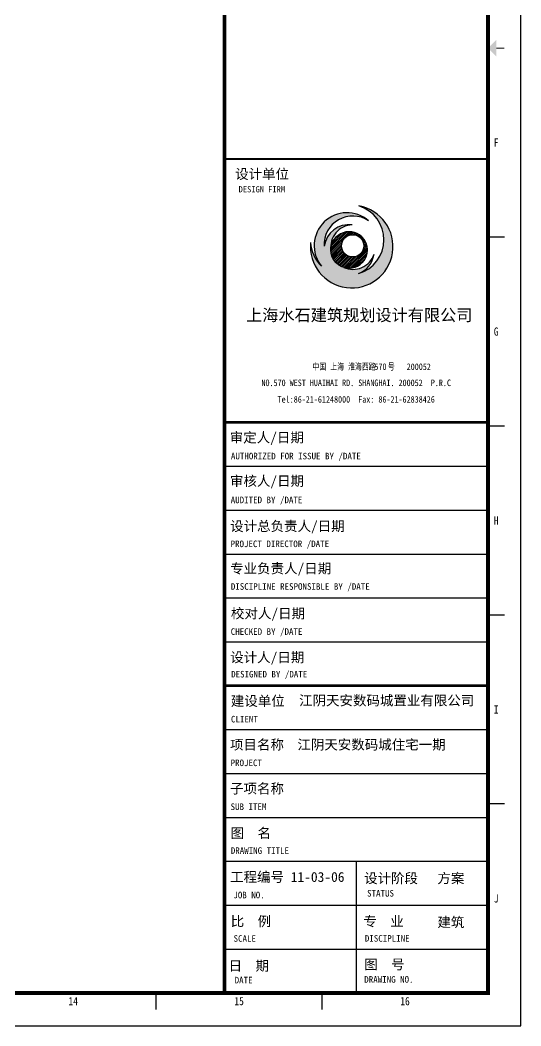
# Model space of a CAD drawing. Extents: x 122060 to 300410, y -425997 to -174060.
# Drawn here: x 268163 to 300410, y -425997 to -361210 of the extents above; entities that cross this region are included whole.
import ezdxf
from ezdxf.enums import TextEntityAlignment as Align

# ---------------------------------------------------------------- set-up
doc = ezdxf.new("R2010")
doc.units = 0
doc.header["$LTSCALE"] = 1000
doc.header["$MEASUREMENT"] = 0
doc.layers.add('FACE', color=2, linetype='CONTINUOUS')
doc.layers.add('图框', color=255, linetype='CONTINUOUS')
doc.styles.add('TKZ1', font='SIMHEI.TTF', dxfattribs={"width": 0.7})
doc.styles.add('图签栏', font='SimSun.ttf')

# ---------------------------------------------------------------- blocks, each defined once
blk = doc.blocks.new('A$C790473E3')
at = {"layer": 'FACE'}
blk.add_hatch(color=256, dxfattribs=at).paths.add_polyline_path([(12277, 22805, -0.4358242), (25158, 38243, 0.4034982), (8203, 25238, -0.6154452), (35207, 40694, 0.9131699), (6565, 13084, -0.1859392), (0, 27582, 2.2949898), (29364, 49669, -0.7433742), (29147, 8589, 0.2704113), (38508, 20344, -0.4456628), (20141, 12365, -0.3262317)])
h = blk.add_hatch(dxfattribs=at)
h.set_pattern_fill('ANSI31', color=256, scale=6118.035339, style=0)
h.set_pattern_definition([(45, (-835537.9, 198731.2), (-540.76303, 540.76303), [])])
h.paths.add_polyline_path([(34441, 22970, 1.0074548), (12277, 22805, 0.9926004)])
h.paths.add_polyline_path([(18828, 25457, -1), (32328, 25457, -1)], flags=16)
blk.add_circle((23359, 22970), 11082, dxfattribs=at)
at = {"layer": 'FACE', "color": 2}
blk.add_circle((25578, 25457), 6750, dxfattribs=at)
for centre, radius, start, end in [((24948, 24977), 25084, 174.038692, 79.861542), ((23075, 29161), 21450, 286.445455, 72.950093), ((22142, 25587), 19974, 49.145957, 218.751509), ((25605, 26152), 17427, 56.564441, 183.004516), ((23426, 22946), 15395, 83.539592, 171.435544), ((25891, 24539), 13724, 93.061268, 187.256224), ((23359, 22970), 11082, 253.122954, 180.85108), ((22101, 28855), 22137, 183.29715, 225.430105), ((25737, 24611), 13464, 245.440082, 341.523102), ((23754, 22488), 14908, 291.206809, 351.732962)]:
    blk.add_arc(centre, radius, start, end, dxfattribs=at)
blk = doc.blocks.new('图框2')
at = {"layer": '图框', "color": 0}
for p, q in [((84100, 0), (84100, 59400)), ((83600, 23960), (83100, 23960)), ((83600, 18220), (83100, 18220)), ((75100, 17000), (83100, 17000)), ((75100, 15667), (83100, 15667)), ((75100, 14333), (83100, 14333)), ((75100, 13000), (83100, 13000)), ((83600, 12480), (83100, 12480)), ((75100, 11667), (83100, 11667)), ((75100, 9000), (83100, 9000)), ((75100, 7667), (83100, 7667)), ((83600, 6740), (83100, 6740)), ((75100, 6333), (83100, 6333)), ((75100, 5000), (83100, 5000)), ((79100, 5000), (79100, 1000)), ((75100, 3667), (83100, 3667)), ((75100, 2333), (83100, 2333)), ((73025, 500), (73025, 1000)), ((78062, 500), (78062, 1000)), ((0, 0), (84100, 0))]:
    blk.add_line(p, q, dxfattribs=at)
at = {"layer": '图框', "color": 0, "const_width": 120}
blk.add_lwpolyline([(83100, 58400), (2500, 58400), (2500, 1000), (83100, 1000)], close=True, dxfattribs=at)
at = {"layer": '图框', "color": 0}
for points, const_width in [([(75100, 58400), (75100, 1000)], 120), ([(83350, 29700), (83600, 29700)], 30), ([(75100, 26333), (83100, 26333)], 66.7), ([(75100, 26333), (83100, 26333)], 60), ([(75100, 18333), (83100, 18333)], 80), ([(75100, 18333), (83100, 18333)], 66.7), ([(75100, 10333), (83100, 10333)], 80)]:
    blk.add_lwpolyline(points, dxfattribs=dict(at, const_width=const_width))
blk.add_solid([(83350, 29450), (83350, 29950), (83100, 29700)], dxfattribs=at)
at = {"layer": '图框', "color": 0, "linetype": 'ByBlock', "xscale": 0.04999999701976776, "yscale": 0.05000000447034836, "zscale": 0.05}
blk.add_blockref('A$C790473E3', (77715, 22421), dxfattribs=at)
at = {"layer": '图框', "color": 0, "style": 'TKZ1'}
for s, height, width, p in [('F', 250, 0.85, (83350, 26830)), ('G', 250, 0.85, (83350, 21090)), ('中国 上海 淮海西路   号    ', 200, 0.75, (79264, 20033)), ('570     200052 ', 200, 0.75, (80571, 20021)), ('NO.570 WEST HUAIHAI RD. SHANGHAI. 200052  P.R.C', 200, 0.75, (79100, 19533)), ('Tel:86-21-61248000  Fax: 86-21-62838426', 200, 0.75, (79100, 19033)), ('H', 250, 0.85, (83350, 15350)), ('I', 250, 0.85, (83350, 9610)), ('J', 250, 0.85, (83350, 3870)), ('14', 250, 0.85, (70506, 750)), ('15', 250, 0.85, (75544, 750)), ('16', 250, 0.85, (80581, 750))]:
    blk.add_text(s, height=height, dxfattribs=dict(at, width=width)).set_placement(p, align=Align.MIDDLE)
at = {"layer": '图框', "color": 0}
for s, height, style, p in [('设计单位', 300, '图签栏', (76241, 25883)), ('上海水石建筑规划设计有限公司', 360, 'TKZ1', (79192, 21597))]:
    blk.add_text(s, height=height, dxfattribs=dict(at, style=style)).set_placement(p, align=Align.MIDDLE)
at = {"layer": '图框', "color": 0, "style": '图签栏'}
for s, height, p in [('DESIGN FIRM', 188.55, (75529, 25318)), ('审定人/日期', 300, (75260, 17722)), ('AUTHORIZED FOR ISSUE BY /DATE', 200, (75295, 17208)), ('审核人/日期', 300, (75266, 16402)), ('AUDITED BY /DATE', 200, (75288, 15876)), ('设计总负责人/日期', 300, (75272, 15030)), ('PROJECT DIRECTOR /DATE', 200, (75284, 14542)), ('专业负责人/日期', 300, (75272, 13744)), ('DISCIPLINE RESPONSIBLE BY /DATE', 200, (75292, 13246)), ('校对人/日期', 300, (75296, 12378)), ('CHECKED BY /DATE', 200, (75290, 11877)), ('设计人/日期', 300, (75274, 11045)), ('DESIGNED BY /DATE', 200, (75301, 10583)), ('建设单位', 300, (75293, 9720)), ('江阴天安数码城置业有限公司', 300, (77365, 9735)), ('CLIENT', 200, (75297, 9217)), ('项目名称  江阴天安数码城住宅一期', 300, (75269, 8393)), ('PROJECT', 200, (75285, 7890)), ('子项名称  ', 300, (75269, 7060)), ('SUB ITEM', 200, (75285, 6557)), ('图  名', 300, (75285, 5706)), ('DRAWING TITLE', 200, (75291, 5224)), ('工程编号 11-03-06', 300, (75271, 4374)), ('设计阶段', 300, (79340, 4335)), ('方案', 300, (81566, 4335)), ('JOB NO.', 200, (75369, 3875)), ('STATUS', 200, (79430, 3927)), ('比  例', 300, (75290, 3030)), ('专  业', 300, (79318, 3025)), ('建筑', 300, (81566, 3001)), ('SCALE', 200, (75375, 2555)), ('DISCIPLINE', 200, (79361, 2559)), ('日  期', 300, (75226, 1677)), ('图  号', 300, (79342, 1717)), ('DATE', 200, (75408, 1290)), ('DRAWING NO.', 200, (79344, 1311))]:
    blk.add_text(s, height=height, dxfattribs=at).set_placement(p)

msp = doc.modelspace()

# ---------------------------------------------------------------- block references
at = {"layer": '图框', "color": 0, "linetype": 'ByBlock', "xscale": 2.120689655188471, "yscale": 2.120689654489979, "zscale": 2.120689654490778}
msp.add_blockref('图框2', (122059.6, -425997.5), dxfattribs=at)

doc.saveas('drawing.dxf')
